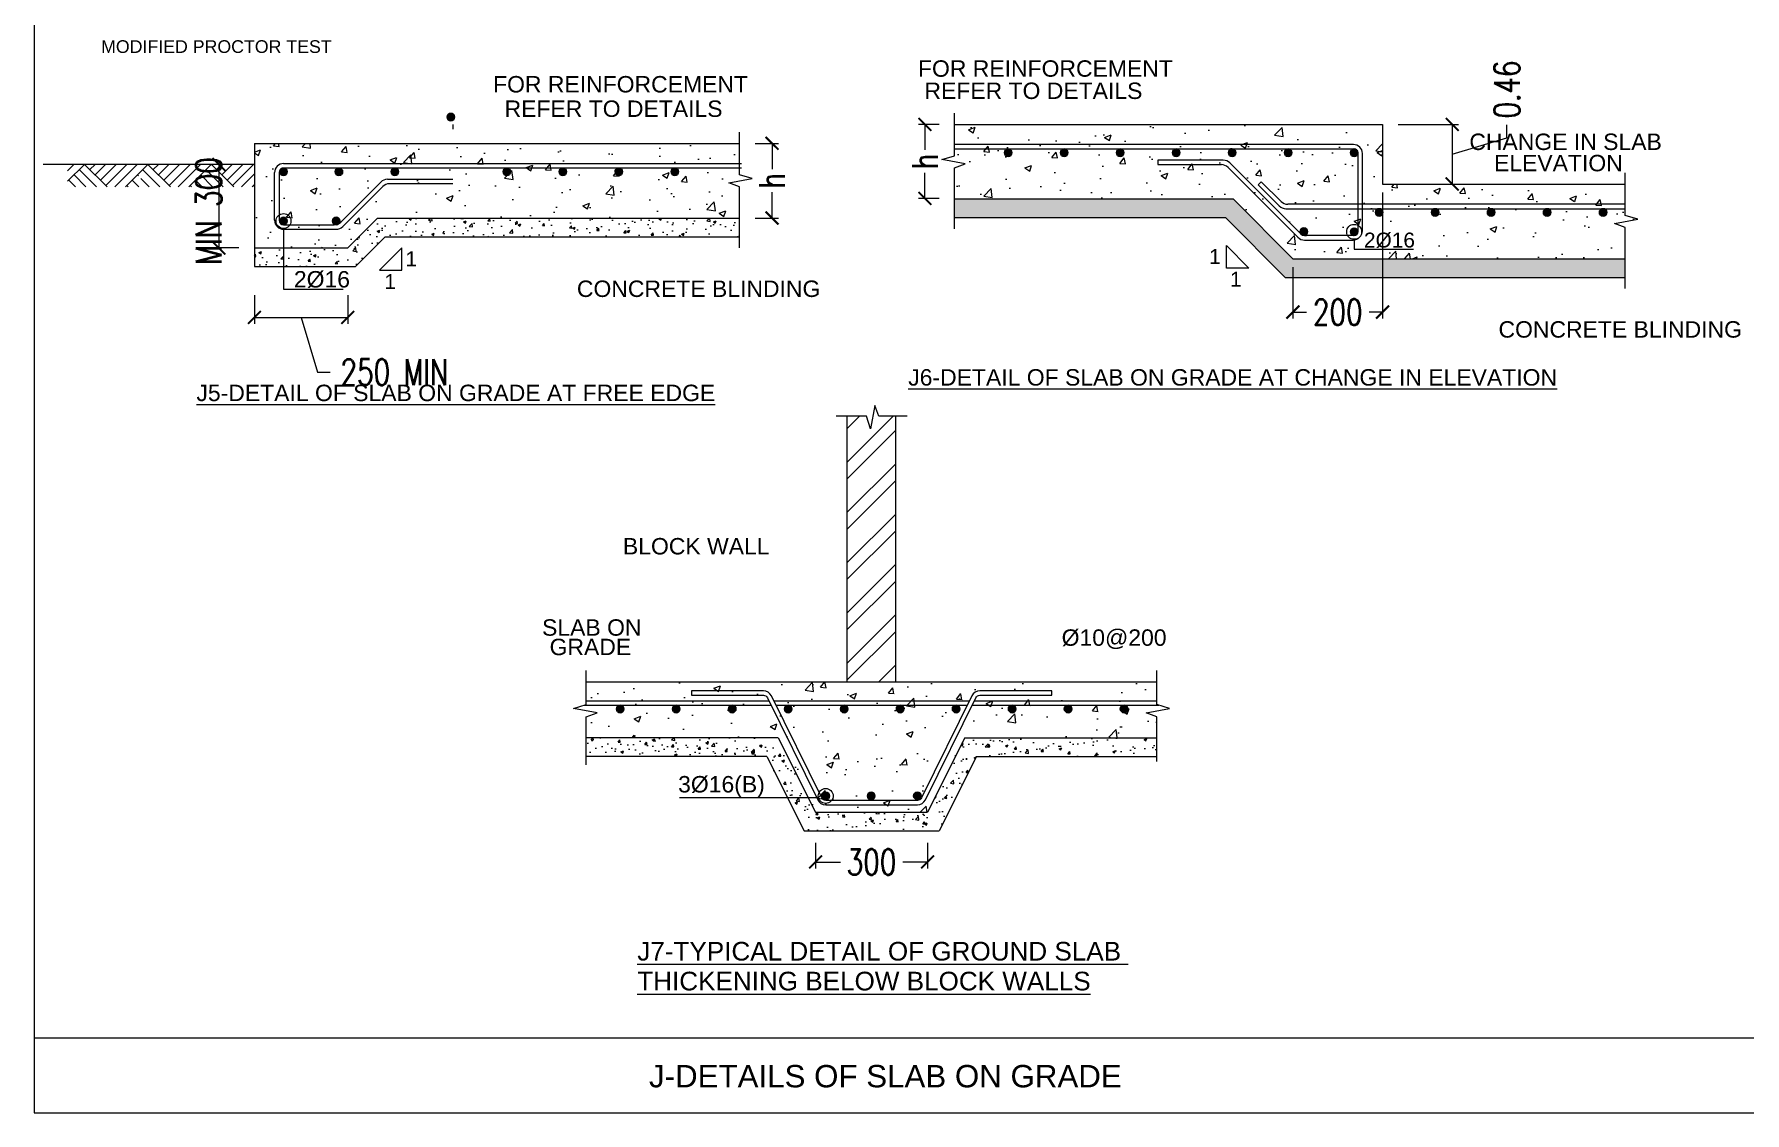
# Model space of a CAD drawing. Extents: x 166525 to 167198, y 178739 to 179747.
# Drawn here: x 166615.95 to 166629.22, y 179553.61 to 179561.98 of the extents above; entities that cross this region are included whole.
import ezdxf
from ezdxf.enums import TextEntityAlignment as Align

# ---------------------------------------------------------------- set-up
doc = ezdxf.new("R2010")
doc.units = 0
doc.header["$MEASUREMENT"] = 0
doc.layers.get('0').update_dxf_attribs({"linetype": 'CONTINUOUS'})
doc.layers.get('DEFPOINTS').update_dxf_attribs({"linetype": 'CONTINUOUS'})
doc.layers.add('BEAM', color=6, linetype='CONTINUOUS', lineweight=13)
doc.layers.add('S-G-TEXT SUB TITLE', color=2, linetype='CONTINUOUS')
doc.layers.add('Steel', color=2, linetype='CONTINUOUS')
doc.styles.add('ARIAL', font='arial.ttf')
doc.styles.add('DIM', font='simplex.shx', dxfattribs={"width": 0.75})
doc.dimstyles.new('MUTASIM', dxfattribs={"dimscale": 0.9995, "dimtxt": 0.2, "dimasz": 0.1, "dimexe": 0.05, "dimexo": 0.12, "dimgap": 0.05, "dimtad": 0, "dimzin": 0, "dimdsep": 46, "dimtxsty": 'DIM', "dimblk": 'ARCHTICK', "dimcen": 0.09, "dimclrd": 35, "dimclre": 33, "dimclrt": 256, "dimazin": 0, "dimtfac": 1, "dimtofl": 0, "dimtmove": 1, "dimatfit": 3, "dimfxl": 0.18, "dimtolj": 1, "dimtzin": 0, "dimlwd": 13, "dimlwe": 9, "dimarcsym": 0})
pattern_1 = [(50, (166610.37578, 179550.29293), (0.2077982, -0.01818), [0.0217283, -0.2390116]), (355, (166610.37578, 179550.29293), (-0.0401978, 0.2179183), [0.0173827, -0.1912093]), (100.4514, (166610.3931, 179550.29141), (0.1676005, 0.1997382), [0.0184662, -0.2031286]), (46.1842, (166610.37578, 179550.35087), (0.3091915, -0.0479527), [0.0325925, -0.3585174]), (96.6356, (166610.40155, 179550.34687), (0.270782, 0.2822127), [0.0276994, -0.304693]), (351.1842, (166610.3758, 179550.35087), (0.270782, 0.282213), [0.026074, -0.286814]), (21, (166610.40476, 179550.33638), (0.1729305, -0.1166431), [0.0217283, -0.2390116]), (326, (166610.40476, 179550.33638), (0.070491, 0.210084), [0.0173827, -0.1912093]), (71.4514, (166610.41917, 179550.32666), (0.2434217, 0.0934406), [0.0184662, -0.2031286]), (37.5, (166610.375785, 179550.29293), (0.00352284, 0.096443), [0, -0.1888916, 0, -0.1941064, 0, -0.1919335]), (7.5, (166610.37578, 179550.29293), (0.07621414, 0.1142654), [0, -0.1106696, 0, -0.1845459, 0, -0.073152]), (327.5, (166610.31118, 179550.29293), (0.15465423, -0.0065344), [0, -0.07242775, 0, -0.2259746, 0, -0.2998509]), (317.5, (166610.28221, 179550.29293), (0.1689554, 0.0290015), [0, -0.0941561, 0, -0.1500703, 0, -0.2129376])]

# ---------------------------------------------------------------- blocks, each defined once
blk = doc.blocks.new('_ARCHTICK')
at = {"color": 0, "linetype": 'ByBlock', "const_width": 0.15}
blk.add_lwpolyline([(-0.5, -0.5), (0.5, 0.5)], dxfattribs=at)
blk = doc.blocks.new('*D668')
at = {"layer": 'BEAM', "color": 33, "lineweight": 9, "transparency": 16777216}
for p, q in [((166622.012, 179555.701), (166622.012, 179555.503)), ((166622.881, 179555.701), (166622.881, 179555.503))]:
    blk.add_line(p, q, dxfattribs=at)
at = {"layer": 'BEAM', "color": 35, "lineweight": 13, "transparency": 16777216}
for p, q in [((166622.012, 179555.553), (166622.204, 179555.553)), ((166622.881, 179555.553), (166622.689, 179555.553))]:
    blk.add_line(p, q, dxfattribs=at)
at = {"layer": 'DEFPOINTS', "color": 0, "transparency": 16777216}
for p in [(166622.012, 179555.821), (166622.881, 179555.821), (166622.881, 179555.553)]:
    blk.add_point(p, dxfattribs=at)
at = {"layer": 'BEAM', "color": 35, "lineweight": 13, "transparency": 16777216, "xscale": 0.09995000000000001, "yscale": 0.09995000000000001, "zscale": 0.09995000000000001, "rotation": 180}
blk.add_blockref('_ARCHTICK', (166622.012, 179555.553), dxfattribs=at)
at = {"layer": 'BEAM', "color": 35, "lineweight": 13, "transparency": 16777216, "xscale": 0.09995000000000001, "yscale": 0.09995000000000001, "zscale": 0.09995000000000001}
blk.add_blockref('_ARCHTICK', (166622.881, 179555.553), dxfattribs=at)
at = {"layer": 'BEAM', "transparency": 16777216, "insert": (166622.446, 179555.553), "char_height": 0.1999, "attachment_point": 5, "style": 'DIM'}
blk.add_mtext('\\A1;300', dxfattribs=at)
blk = doc.blocks.new('SUBTITLE')
at = {"lineweight": 0}
for tag, p in [('%%USUBTITLE', (13935941.075, 8347529.818)), ('20', (13935941.075, 8347529.418))]:
    blk.add_attdef(tag, p, '', height=0.2, dxfattribs=at)
blk = doc.blocks.new('B1')
at = {"layer": 'Steel'}
blk.add_hatch(color=256, dxfattribs=at).paths.add_polyline_path([(-0.05, 0, 1), (0.05, 0, 1)], flags=16)
blk.add_circle((0, 0), 0.05, dxfattribs=at)
blk = doc.blocks.new('*D669')
at = {"layer": 'BEAM', "color": 33, "lineweight": 9, "transparency": 16777216}
for p, q in [((166626.413, 179560.75), (166626.413, 179559.772)), ((166625.717, 179560.171), (166625.717, 179559.772))]:
    blk.add_line(p, q, dxfattribs=at)
at = {"layer": 'BEAM', "color": 35, "lineweight": 13, "transparency": 16777216}
for p, q in [((166625.717, 179559.822), (166625.822, 179559.822)), ((166626.413, 179559.822), (166626.308, 179559.822))]:
    blk.add_line(p, q, dxfattribs=at)
at = {"layer": 'DEFPOINTS', "color": 0, "transparency": 16777216}
for p in [(166626.413, 179560.87), (166625.717, 179560.291), (166625.717, 179559.822)]:
    blk.add_point(p, dxfattribs=at)
at = {"layer": 'BEAM', "color": 35, "lineweight": 13, "transparency": 16777216, "xscale": 0.09995000000000001, "yscale": 0.09995000000000001, "zscale": 0.09995000000000001, "rotation": 180}
blk.add_blockref('_ARCHTICK', (166625.717, 179559.822), dxfattribs=at)
at = {"layer": 'BEAM', "color": 35, "lineweight": 13, "transparency": 16777216, "xscale": 0.09995000000000001, "yscale": 0.09995000000000001, "zscale": 0.09995000000000001}
blk.add_blockref('_ARCHTICK', (166626.413, 179559.822), dxfattribs=at)
at = {"layer": 'BEAM', "transparency": 16777216, "insert": (166626.065, 179559.822), "char_height": 0.1999, "attachment_point": 5, "style": 'DIM'}
blk.add_mtext('\\A1;200', dxfattribs=at)
blk = doc.blocks.new('*D670')
at = {"layer": 'BEAM', "color": 33, "lineweight": 9, "transparency": 16777216}
for p, q in [((166626.533, 179561.279), (166627.003, 179561.279)), ((166626.533, 179560.816), (166627.003, 179560.816))]:
    blk.add_line(p, q, dxfattribs=at)
at = {"layer": 'BEAM', "color": 35, "lineweight": 13, "transparency": 16777216}
for p, q in [((166626.953, 179561.279), (166626.953, 179560.816)), ((166627.378, 179561.175), (166627.378, 179561.275)), ((166626.953, 179561.048), (166627.378, 179561.175))]:
    blk.add_line(p, q, dxfattribs=at)
at = {"layer": 'DEFPOINTS', "color": 0, "transparency": 16777216}
for p in [(166626.413, 179561.279), (166626.413, 179560.816), (166626.953, 179560.816)]:
    blk.add_point(p, dxfattribs=at)
at = {"layer": 'BEAM', "color": 35, "lineweight": 13, "transparency": 16777216, "xscale": 0.09995000000000001, "yscale": 0.09995000000000001, "zscale": 0.09995000000000001}
for p, rotation in [((166626.953, 179561.279), 90), ((166626.953, 179560.816), 270)]:
    blk.add_blockref('_ARCHTICK', p, dxfattribs=dict(at, rotation=rotation))
at = {"layer": 'BEAM', "transparency": 16777216, "insert": (166627.378, 179561.55), "char_height": 0.1999, "attachment_point": 5, "rotation": 90, "style": 'DIM'}
blk.add_mtext('\\A1;0.46', dxfattribs=at)
blk = doc.blocks.new('*D671')
at = {"layer": 'BEAM', "color": 33, "lineweight": 9, "transparency": 16777216}
for p, q in [((166622.97, 179561.279), (166622.811, 179561.279)), ((166622.97, 179560.705), (166622.811, 179560.705))]:
    blk.add_line(p, q, dxfattribs=at)
at = {"layer": 'BEAM', "color": 35, "lineweight": 13, "transparency": 16777216}
for p, q in [((166622.861, 179561.279), (166622.861, 179561.082)), ((166622.861, 179560.705), (166622.861, 179560.903))]:
    blk.add_line(p, q, dxfattribs=at)
at = {"layer": 'DEFPOINTS', "color": 0, "transparency": 16777216}
for p in [(166623.09, 179561.279), (166622.861, 179560.705), (166623.09, 179560.705)]:
    blk.add_point(p, dxfattribs=at)
at = {"layer": 'BEAM', "color": 35, "lineweight": 13, "transparency": 16777216, "xscale": 0.09995000000000001, "yscale": 0.09995000000000001, "zscale": 0.09995000000000001}
for p, rotation in [((166622.861, 179561.279), 90), ((166622.861, 179560.705), 270)]:
    blk.add_blockref('_ARCHTICK', p, dxfattribs=dict(at, rotation=rotation))
at = {"layer": 'BEAM', "transparency": 16777216, "insert": (166622.861, 179560.992), "char_height": 0.1999, "attachment_point": 5, "rotation": 90, "style": 'DIM'}
blk.add_mtext('\\A1;h', dxfattribs=at)
blk = doc.blocks.new('*D672')
at = {"layer": 'BEAM', "color": 33, "lineweight": 9, "transparency": 16777216}
for p, q in [((166617.656, 179559.953), (166617.656, 179559.731)), ((166618.38, 179559.954), (166618.38, 179559.731))]:
    blk.add_line(p, q, dxfattribs=at)
at = {"layer": 'BEAM', "color": 35, "lineweight": 13, "transparency": 16777216}
for p, q in [((166617.656, 179559.781), (166618.38, 179559.781)), ((166618.018, 179559.781), (166618.146, 179559.356)), ((166618.146, 179559.356), (166618.245, 179559.356))]:
    blk.add_line(p, q, dxfattribs=at)
at = {"layer": 'DEFPOINTS', "color": 0, "transparency": 16777216}
for p in [(166617.656, 179560.073), (166618.38, 179560.074), (166618.38, 179559.781)]:
    blk.add_point(p, dxfattribs=at)
at = {"layer": 'BEAM', "color": 35, "lineweight": 13, "transparency": 16777216, "xscale": 0.09995000000000001, "yscale": 0.09995000000000001, "zscale": 0.09995000000000001, "rotation": 180}
blk.add_blockref('_ARCHTICK', (166617.656, 179559.781), dxfattribs=at)
at = {"layer": 'BEAM', "color": 35, "lineweight": 13, "transparency": 16777216, "xscale": 0.09995000000000001, "yscale": 0.09995000000000001, "zscale": 0.09995000000000001}
blk.add_blockref('_ARCHTICK', (166618.38, 179559.781), dxfattribs=at)
at = {"layer": 'BEAM', "transparency": 16777216, "insert": (166618.742, 179559.356), "char_height": 0.1999, "attachment_point": 5, "style": 'DIM'}
blk.add_mtext('\\A1;250 MIN', dxfattribs=at)
blk = doc.blocks.new('*D673')
at = {"layer": 'BEAM', "color": 33, "lineweight": 9, "transparency": 16777216}
for p, q in [((166621.542, 179561.132), (166621.724, 179561.132)), ((166621.542, 179560.552), (166621.724, 179560.552))]:
    blk.add_line(p, q, dxfattribs=at)
at = {"layer": 'BEAM', "color": 35, "lineweight": 13, "transparency": 16777216}
for p, q in [((166621.674, 179561.132), (166621.674, 179560.931)), ((166621.674, 179560.552), (166621.674, 179560.753))]:
    blk.add_line(p, q, dxfattribs=at)
at = {"layer": 'DEFPOINTS', "color": 0, "transparency": 16777216}
for p in [(166621.422, 179561.132), (166621.422, 179560.552), (166621.674, 179560.552)]:
    blk.add_point(p, dxfattribs=at)
at = {"layer": 'BEAM', "color": 35, "lineweight": 13, "transparency": 16777216, "xscale": 0.09995000000000001, "yscale": 0.09995000000000001, "zscale": 0.09995000000000001}
for p, rotation in [((166621.674, 179561.132), 90), ((166621.674, 179560.552), 270)]:
    blk.add_blockref('_ARCHTICK', p, dxfattribs=dict(at, rotation=rotation))
at = {"layer": 'BEAM', "transparency": 16777216, "insert": (166621.674, 179560.842), "char_height": 0.1999, "attachment_point": 5, "rotation": 90, "style": 'DIM'}
blk.add_mtext('\\A1;h', dxfattribs=at)
blk = doc.blocks.new('*D674')
at = {"layer": 'BEAM', "color": 33, "lineweight": 9, "transparency": 16777216}
for p, q in [((166617.536, 179560.969), (166617.33, 179560.969)), ((166617.536, 179560.32), (166617.33, 179560.32))]:
    blk.add_line(p, q, dxfattribs=at)
at = {"layer": 'BEAM', "color": 35, "lineweight": 13, "transparency": 16777216}
blk.add_line((166617.38, 179560.969), (166617.38, 179560.32), dxfattribs=at)
at = {"layer": 'DEFPOINTS', "color": 0, "transparency": 16777216}
for p in [(166617.656, 179560.969), (166617.38, 179560.32), (166617.656, 179560.32)]:
    blk.add_point(p, dxfattribs=at)
at = {"layer": 'BEAM', "color": 35, "lineweight": 13, "transparency": 16777216, "xscale": 0.09995000000000001, "yscale": 0.09995000000000001, "zscale": 0.09995000000000001}
for p, rotation in [((166617.38, 179560.969), 90), ((166617.38, 179560.32), 270)]:
    blk.add_blockref('_ARCHTICK', p, dxfattribs=dict(at, rotation=rotation))
at = {"layer": 'BEAM', "transparency": 16777216, "insert": (166617.301, 179560.607), "char_height": 0.1999, "attachment_point": 5, "rotation": 90, "style": 'DIM'}
blk.add_mtext('\\A1;MIN 300', dxfattribs=at)

msp = doc.modelspace()

# ---------------------------------------------------------------- hatches: boundary and pattern name
at = {"layer": 'BEAM'}
h = msp.add_hatch(dxfattribs=at)
h.set_pattern_fill('AR-CONC', color=0, scale=0.002897, style=0)
h.set_pattern_definition([(50, (166637.6332, 179536.9433), (0.527809, -0.046177), [0.05519, -0.607089]), (355, (166637.6332, 179536.9433), (-0.102102, 0.553512), [0.044152, -0.485672]), (100.451, (166637.67717, 179536.93946), (0.425709, 0.507332), [0.046904, -0.515946]), (46.1842, (166637.6332, 179537.0905), (0.785346, -0.121801), [0.082785, -0.910634]), (96.6356, (166637.6986, 179537.0803), (0.687786, 0.71682), [0.070356, -0.77392]), (351.184, (166637.6332, 179537.0905), (0.687787, 0.716818), [0.066228, -0.728507]), (21, (166637.70677, 179537.0537), (0.439245, -0.2962745), [0.05519, -0.607089]), (326, (166637.70677, 179537.0537), (0.179047, 0.533613), [0.044152, -0.485672]), (71.4514, (166637.7434, 179537.029), (0.618291, 0.2373395), [0.046904, -0.515946]), (37.5, (166637.63318, 179536.94331), (0.008948, 0.2449653), [0, -0.4797846, 0, -0.4930302, 0, -0.4875112]), (7.5, (166637.63318, 179536.9433), (0.193584, 0.2902341), [0, -0.2811008, 0, -0.4687466, 0, -0.1858062]), (327.5, (166637.46909, 179536.94331), (0.3928209, -0.0165968), [0, -0.1839665, 0, -0.5739754, 0, -0.7616213]), (317.5, (166637.3955, 179536.9433), (0.4291465, 0.0736633), [0, -0.2391564, 0, -0.3811786, 0, -0.5408615])])
h.paths.add_polyline_path([(166628.29647, 179560.23651), (166628.29647, 179560.47874), (166628.21242, 179560.50856), (166628.39453, 179560.54296), (166628.29647, 179560.57277), (166628.29647, 179560.81593), (166626.41263, 179560.81593), (166626.41263, 179561.27947), (166623.08958, 179561.27947), (166623.08958, 179561.03631), (166622.99153, 179561.00649), (166623.17363, 179560.97209), (166623.08958, 179560.94228), (166623.08958, 179560.70004), (166625.25378, 179560.70004), (166625.71732, 179560.23651)])
h = msp.add_hatch(dxfattribs=at)
h.set_pattern_fill('AR-CONC', color=0, scale=0.002897, style=0)
h.set_pattern_definition([(50, (166631.37273, 179552.30036), (0.527809, -0.046177), [0.05519, -0.60709]), (355, (166631.37273, 179552.30036), (-0.102102, 0.553512), [0.044152, -0.485672]), (100.451, (166631.4167, 179552.2965), (0.425709, 0.507332), [0.046904, -0.515946]), (46.184, (166631.3727, 179552.44753), (0.785346, -0.1218), [0.082785, -0.910634]), (96.6356, (166631.4382, 179552.4374), (0.687786, 0.71682), [0.070356, -0.77392]), (351.184, (166631.3727, 179552.4475), (0.687787, 0.716818), [0.066228, -0.728507]), (21, (166631.4463, 179552.41074), (0.439245, -0.296274), [0.05519, -0.60709]), (326, (166631.4463, 179552.41074), (0.179047, 0.533613), [0.044152, -0.485672]), (71.4514, (166631.4829, 179552.38605), (0.618291, 0.23734), [0.046904, -0.515946]), (37.5, (166631.37273, 179552.30036), (0.008948, 0.2449653), [0, -0.4797846, 0, -0.49303, 0, -0.487511]), (7.5, (166631.37273, 179552.30036), (0.193584, 0.290234), [0, -0.281101, 0, -0.4687466, 0, -0.185806]), (327.5, (166631.20863, 179552.30036), (0.3928209, -0.0165968), [0, -0.1839665, 0, -0.5739754, 0, -0.761621]), (317.5, (166631.13504, 179552.30036), (0.4291465, 0.073663), [0, -0.2391564, 0, -0.3811786, 0, -0.5408615])])
h.paths.add_polyline_path([(166617.65593, 179561.13163), (166617.65593, 179560.32043), (166618.38021, 179560.32043), (166618.61198, 179560.5522), (166621.42231, 179560.5522), (166621.42231, 179560.79444), (166621.33826, 179560.82425), (166621.52036, 179560.85865), (166621.42231, 179560.88847), (166621.42231, 179561.13163)])
h = msp.add_hatch(dxfattribs=at)
h.set_pattern_fill('AR-PARQ1', color=0, scale=0.028971, angle=45, style=0)
h.set_pattern_definition([(135, (166646.82007, 179560.47726), (-0.491656, 3e-17), [0.347653, -0.347653]), (135, (166646.86104, 179560.51823), (-0.491656, 3e-17), [0.347653, -0.347653]), (135, (166646.902, 179560.5592), (-0.491656, 3e-17), [0.347653, -0.347653]), (135, (166646.94298, 179560.60018), (-0.491656, 3e-17), [0.347653, -0.347653]), (135, (166646.98395, 179560.64115), (-0.491656, 3e-17), [0.347653, -0.347653]), (135, (166647.02492, 179560.68212), (-0.491656, 3e-17), [0.347653, -0.347653]), (135, (166647.0659, 179560.7231), (-0.491656, 3e-17), [0.347653, -0.347653]), (45, (166646.57424, 179560.7231), (0.491656, -3e-17), [0.347653, -0.347653]), (45, (166646.53327, 179560.76406), (0.491656, -3e-17), [0.347653, -0.347653]), (45, (166646.4923, 179560.80503), (0.491656, -3e-17), [0.347653, -0.347653]), (45, (166646.45133, 179560.846), (0.491656, -3e-17), [0.347653, -0.347653]), (45, (166646.41035, 179560.88698), (0.491656, -3e-17), [0.347653, -0.347653]), (45, (166646.3694, 179560.92795), (0.491656, -3e-17), [0.347653, -0.347653]), (45, (166646.3284, 179560.96892), (0.491656, -3e-17), [0.347653, -0.347653])])
h.paths.add_polyline_path([(166617.65441, 179560.79484), (166617.65441, 179560.96866), (166616.76845, 179560.96866), (166616.76845, 179560.88715, -0.41421356), (166616.78294, 179560.87266, -0.41421356), (166616.76845, 179560.85818), (166616.76845, 179560.79484)])
h.paths.add_polyline_path([(166616.20585, 179560.96866), (166616.20585, 179560.79484), (166616.76845, 179560.79484), (166616.76845, 179560.85818, -0.41421356), (166616.75397, 179560.87266, -0.41421356), (166616.76845, 179560.88715), (166616.76845, 179560.96866)])
h = msp.add_hatch(dxfattribs=at)
h.set_pattern_fill('AR-CONC', color=0, scale=0.001159, style=0)
h.set_pattern_definition([(50, (166637.63318, 179536.94331), (0.2111236, -0.0184709), [0.022076, -0.2428358]), (355, (166637.63318, 179536.94331), (-0.040841, 0.2214048), [0.0176608, -0.1942686]), (100.451, (166637.65078, 179536.94177), (0.1702834, 0.2029329), [0.0187617, -0.2063785]), (46.1842, (166637.63318, 179537.00218), (0.3141383, -0.0487205), [0.033114, -0.3642536]), (96.6356, (166637.65936, 179536.99812), (0.2751145, 0.2867276), [0.0281425, -0.3095678]), (351.184, (166637.6332, 179537.00218), (0.275115, 0.286727), [0.026491, -0.291403]), (21, (166637.66262, 179536.98746), (0.175698, -0.1185098), [0.022076, -0.2428358]), (326, (166637.66262, 179536.98746), (0.0716189, 0.2134451), [0.0176608, -0.1942686]), (71.4514, (166637.67726, 179536.97759), (0.2473164, 0.0949358), [0.0187617, -0.2063785]), (37.5, (166637.633185, 179536.94331), (0.0035792, 0.0979861), [0, -0.19191384, 0, -0.19721207, 0, -0.1950045]), (7.5, (166637.63318, 179536.94331), (0.07743357, 0.11609366), [0, -0.1124403, 0, -0.18749864, 0, -0.07432246]), (327.5, (166637.567545, 179536.94331), (0.15712835, -0.00663872), [0, -0.0735866, 0, -0.2295902, 0, -0.3046485]), (317.5, (166637.53811, 179536.94331), (0.1716586, 0.02946534), [0, -0.0956626, 0, -0.1524714, 0, -0.2163446])])
h.paths.add_polyline_path([(166625.71732, 179560.23651), (166625.25378, 179560.70004), (166623.08958, 179560.70004), (166623.08958, 179560.55519), (166625.19378, 179560.55519), (166625.65732, 179560.09165), (166628.29647, 179560.09165), (166628.29647, 179560.23651)])
h = msp.add_hatch(dxfattribs=at)
h.set_pattern_fill('AR-CONC', color=0, scale=0.001159, style=0)
h.set_pattern_definition([(50, (166631.37273, 179552.30036), (0.2111236, -0.018471), [0.022076, -0.2428358]), (355, (166631.37273, 179552.30036), (-0.040841, 0.2214048), [0.0176608, -0.1942686]), (100.451, (166631.39032, 179552.29882), (0.1702834, 0.202933), [0.0187617, -0.2063785]), (46.1842, (166631.37273, 179552.35923), (0.3141383, -0.0487205), [0.033114, -0.3642536]), (96.6356, (166631.3989, 179552.35517), (0.2751145, 0.2867276), [0.0281425, -0.309568]), (351.184, (166631.37273, 179552.35923), (0.275115, 0.286727), [0.026491, -0.291403]), (21, (166631.40216, 179552.34451), (0.175698, -0.1185098), [0.022076, -0.2428358]), (326, (166631.40216, 179552.34451), (0.071619, 0.213445), [0.0176608, -0.1942686]), (71.4514, (166631.4168, 179552.33464), (0.2473164, 0.0949358), [0.0187617, -0.2063785]), (37.5, (166631.37273, 179552.30036), (0.0035792, 0.0979861), [0, -0.1919138, 0, -0.1972121, 0, -0.1950045]), (7.5, (166631.37273, 179552.30036), (0.0774336, 0.11609366), [0, -0.1124403, 0, -0.18749864, 0, -0.0743225]), (327.5, (166631.30709, 179552.30036), (0.15712835, -0.00663872), [0, -0.0735866, 0, -0.2295902, 0, -0.3046485]), (317.5, (166631.27765, 179552.30036), (0.1716586, 0.0294653), [0, -0.0956626, 0, -0.1524714, 0, -0.2163446])])
h.paths.add_polyline_path([(166618.61198, 179560.5522), (166618.38021, 179560.32043), (166617.65593, 179560.32043), (166617.65593, 179560.17558), (166618.44021, 179560.17558), (166618.67198, 179560.40735), (166621.42231, 179560.40735), (166621.42231, 179560.5522)])
h = msp.add_hatch(dxfattribs=at)
h.set_pattern_fill('ANSI32', color=0, scale=0.028971, style=0)
h.set_pattern_definition([(45, (166459.5935, 179584.87562), (-0.19512593, 0.19512593), []), (45, (166459.72357, 179584.87562), (-0.19512593, 0.19512593), [])])
h.paths.add_polyline_path([(166622.25794, 179556.9526), (166622.63456, 179556.9526), (166622.63456, 179559.01338), (166622.50194, 179559.01338), (166622.47212, 179559.09742), (166622.43772, 179558.91532), (166622.40791, 179559.01338), (166622.25794, 179559.01338)])
h = msp.add_hatch(dxfattribs=at)
h.set_pattern_fill('AR-CONC', color=0, scale=0.002897, style=0)
h.set_pattern_definition([(50, (166455.61794, 179561.1236), (0.527809, -0.0461773), [0.05519, -0.6070894]), (355, (166455.61794, 179561.1236), (-0.1021023, 0.5535121), [0.044152, -0.4856715]), (100.451, (166455.6619, 179561.11975), (0.4257086, 0.5073323), [0.0469042, -0.5159463]), (46.1842, (166455.61794, 179561.2708), (0.7853458, -0.1218012), [0.082785, -0.910634]), (96.6356, (166455.6834, 179561.2606), (0.6877862, 0.716819), [0.0703563, -0.7739195]), (351.184, (166455.6179, 179561.2708), (0.6877873, 0.7168178), [0.066228, -0.7285073]), (21, (166455.69153, 179561.234), (0.439245, -0.2962745), [0.05519, -0.6070894]), (326, (166455.6915, 179561.234), (0.1790473, 0.5336128), [0.044152, -0.4856715]), (71.4514, (166455.72813, 179561.2093), (0.618291, 0.2373395), [0.0469042, -0.5159463]), (37.5, (166455.61794, 179561.1236), (0.00894802, 0.24496525), [0, -0.4797846, 0, -0.4930302, 0, -0.4875112]), (7.5, (166455.61794, 179561.1236), (0.1935839, 0.29023415), [0, -0.2811008, 0, -0.4687466, 0, -0.18580615]), (327.5, (166455.45384, 179561.1236), (0.39282087, -0.0165968), [0, -0.1839665, 0, -0.57397544, 0, -0.76162126]), (317.5, (166455.38026, 179561.1236), (0.42914654, 0.07366334), [0, -0.2391564, 0, -0.38117856, 0, -0.5408615])])
h.paths.add_polyline_path([(166622.01169, 179555.93861), (166622.88082, 179555.93861), (166623.17053, 179556.51803), (166624.66121, 179556.51803), (166624.66121, 179556.68099), (166624.57716, 179556.7108), (166624.66121, 179556.72668), (166624.66121, 179556.9526), (166620.2313, 179556.9526), (166620.2313, 179556.72668), (166620.31535, 179556.7108), (166620.2313, 179556.68099), (166620.2313, 179556.51803), (166621.72198, 179556.51803)])
h = msp.add_hatch(dxfattribs=at)
h.set_pattern_fill('AR-CONC', color=0, scale=0.028971, style=0)
h.set_pattern_definition(pattern_1)
h.paths.add_polyline_path([(166621.72198, 179556.51803), (166620.2313, 179556.51803), (166620.2313, 179556.37318), (166621.63245, 179556.37318), (166621.79365, 179556.05077), (166621.95561, 179556.05077)])
h = msp.add_hatch(dxfattribs=at)
h.set_pattern_fill('AR-CONC', color=0, scale=0.028971, style=0)
h.set_pattern_definition(pattern_1)
h.paths.add_polyline_path([(166623.26006, 179556.37318), (166624.66121, 179556.37318), (166624.66121, 179556.51803), (166623.17053, 179556.51803), (166622.88082, 179555.93861), (166622.01169, 179555.93861), (166621.95561, 179556.05077), (166621.79365, 179556.05077), (166621.92216, 179555.79376), (166622.97034, 179555.79376)])

# ---------------------------------------------------------------- linework, layer by layer
at = {"layer": 'BEAM', "color": 0}
for p, q in [((166619.19654, 179561.2776), (166619.19654, 179561.24283)), ((166617.65593, 179561.13163), (166617.65593, 179560.32015)), ((166617.65593, 179561.13163), (166621.42231, 179561.13163)), ((166626.18665, 179561.12302), (166623.08958, 179561.12302)), ((166623.08958, 179561.08826), (166626.18665, 179561.08826)), ((166617.65593, 179560.96866), (166616.01583, 179560.96866)), ((166617.88191, 179560.97518), (166621.43603, 179560.97518)), ((166621.43603, 179560.94042), (166617.88191, 179560.94042)), ((166625.1765, 179561.00134), (166624.66875, 179561.00134)), ((166624.66875, 179561.00134), (166624.66875, 179560.96658)), ((166624.66875, 179560.96658), (166625.1621, 179560.96658)), ((166625.21332, 179560.94536), (166625.75611, 179560.40258)), ((166625.77051, 179560.43734), (166625.22772, 179560.98013)), ((166626.22142, 179561.05349), (166626.22142, 179560.45089)), ((166626.25618, 179560.45379), (166626.25618, 179561.05349)), ((166617.81237, 179560.53482), (166617.81237, 179560.90565)), ((166617.84714, 179560.90565), (166617.84714, 179560.53482)), ((166618.63756, 179560.83181), (166618.32702, 179560.52127)), ((166618.65196, 179560.79705), (166618.34142, 179560.4865)), ((166618.68878, 179560.85303), (166619.19654, 179560.85303)), ((166619.19654, 179560.81826), (166618.70318, 179560.81826)), ((166625.47163, 179560.83455), (166625.44704, 179560.80997)), ((166625.44704, 179560.80997), (166625.61108, 179560.64593)), ((166625.47163, 179560.83455), (166625.62548, 179560.6807)), ((166618.61198, 179560.5522), (166618.38021, 179560.32043)), ((166618.61198, 179560.5522), (166621.42231, 179560.5522)), ((166625.6623, 179560.62472), (166628.29647, 179560.62472)), ((166628.29647, 179560.65948), (166625.6767, 179560.65948)), ((166617.88191, 179560.50006), (166618.27581, 179560.50006)), ((166617.88191, 179560.46529), (166618.29021, 179560.46529)), ((166626.18665, 179560.41613), (166625.82172, 179560.41613)), ((166617.65593, 179560.32043), (166618.38021, 179560.32043)), ((166618.80104, 179560.32038), (166618.62722, 179560.14655)), ((166618.80104, 179560.14655), (166618.80104, 179560.32038)), ((166625.20123, 179560.33808), (166625.37505, 179560.16426)), ((166625.20123, 179560.16426), (166625.20123, 179560.33808)), ((166625.80732, 179560.38136), (166626.18376, 179560.38136)), ((166626.19245, 179560.38714), (166626.19245, 179560.30981)), ((166626.19245, 179560.30981), (166626.65428, 179560.30981)), ((166618.62722, 179560.14655), (166618.80104, 179560.14655)), ((166625.37505, 179560.16426), (166625.20123, 179560.16426)), ((166622.25794, 179556.9526), (166622.25794, 179559.01338)), ((166622.63456, 179556.9526), (166622.63456, 179559.01338)), ((166620.2313, 179556.9526), (166624.66121, 179556.9526)), ((166620.21509, 179556.77009), (166621.66629, 179556.77009)), ((166620.2313, 179556.80485), (166621.64917, 179556.80485)), ((166621.68792, 179556.80485), (166623.20597, 179556.80485)), ((166621.70504, 179556.77009), (166623.18878, 179556.77009)), ((166623.22756, 179556.77009), (166624.67741, 179556.77009)), ((166623.24475, 179556.80485), (166624.66121, 179556.80485)), ((166621.72198, 179556.51803), (166620.2313, 179556.51803)), ((166621.72198, 179556.51803), (166622.01169, 179555.93861)), ((166623.17053, 179556.51803), (166622.88082, 179555.93861)), ((166623.17053, 179556.51803), (166624.66121, 179556.51803)), ((166621.63245, 179556.37318), (166620.2313, 179556.37318)), ((166621.63245, 179556.37318), (166621.92216, 179555.79376)), ((166623.26006, 179556.37318), (166622.97034, 179555.79376)), ((166623.26006, 179556.37318), (166624.66121, 179556.37318)), ((166622.03459, 179556.05077), (166620.95599, 179556.05077)), ((166622.01169, 179555.93861), (166622.88082, 179555.93861)), ((166621.92216, 179555.79376), (166622.97034, 179555.79376)), ((166665.54405, 179554.1855), (166615.94671, 179554.1855))]:
    msp.add_line(p, q, dxfattribs=at)
at = {"layer": 'BEAM', "color": 3}
for p, q in [((166617.88191, 179560.47108), (166617.88191, 179559.99951)), ((166617.88191, 179559.99951), (166618.34373, 179559.99951))]:
    msp.add_line(p, q, dxfattribs=at)
at = {"layer": 'BEAM', "color": 0}
msp.add_lwpolyline([(166665.54405, 179591.82623), (166615.94671, 179591.82623), (166615.94671, 179553.60608), (166665.54405, 179553.60608)], close=True, dxfattribs=at)
at = {"layer": 'BEAM', "color": 3}
for points in [[(166624.88853, 179561.12302, 0, 0.05055, 0), (166624.77767, 179561.22652, 0, 0, 0), (166624.35748, 179561.6188, 0, 0, 0), (166622.77913, 179561.6188, 0, 0, 0)], [(166619.65124, 179560.40735, 0, 0.05055, 0), (166619.7621, 179560.30386, 0, 0, 0), (166620.18229, 179559.91157, 0, 0, 0), (166621.87296, 179559.91157, 0, 0, 0)], [(166626.80485, 179560.09165, 0, 0.05055, 0), (166626.91571, 179559.98816, 0, 0, 0), (166627.3359, 179559.59587, 0, 0, 0), (166629.02657, 179559.59587, 0, 0, 0)], [(166621.25339, 179556.9526, 0, 0.05055, 0), (166621.17192, 179557.08052, 0, 0, 0), (166621.00204, 179557.34726, 0, 0, 0), (166620.69068, 179557.34726, 0, 0, 0)], [(166623.36557, 179556.88674, 0, 0.05055, 0), (166623.44704, 179557.01466, 0, 0, 0), (166623.61693, 179557.2814, 0, 0, 0), (166623.92829, 179557.2814, 0, 0, 0)]]:
    msp.add_lwpolyline(points, format="xyseb", dxfattribs=at)
at = {"layer": 'BEAM', "color": 0}
for points in [[(166618.94009, 179560.97518, 0, 0.05055, 0), (166619.05095, 179561.07867, 0, 0, 0), (166619.47114, 179561.47096, 0, 0, 0), (166621.31292, 179561.47096, 0, 0, 0)], [(166622.25794, 179557.98299, 0, 0.05055, 0), (166622.10628, 179557.98299, 0, 0, 0), (166621.68017, 179557.98299, 0, 0, 0), (166621.68017, 179557.98299, 0, 0, 0)]]:
    msp.add_lwpolyline(points, format="xyseb", dxfattribs=at)
for points in [[(166623.08958, 179560.46828), (166623.08958, 179560.94228), (166623.17363, 179560.97209), (166622.99153, 179561.00649), (166623.08958, 179561.03631), (166623.08958, 179561.36638)], [(166621.42231, 179560.32043), (166621.42231, 179560.79444), (166621.33826, 179560.82425), (166621.52036, 179560.85865), (166621.42231, 179560.88847), (166621.42231, 179561.21854)], [(166623.08958, 179561.27947), (166626.41263, 179561.27947)], [(166626.41263, 179561.27947), (166626.41263, 179560.81593)], [(166626.41263, 179560.81593), (166628.29647, 179560.81593)], [(166628.29647, 179560.00474), (166628.29647, 179560.47874), (166628.21242, 179560.50856), (166628.39453, 179560.54296), (166628.29647, 179560.57277), (166628.29647, 179560.90284)], [(166623.08958, 179560.70004), (166625.25378, 179560.70004)], [(166625.25378, 179560.70004), (166625.71732, 179560.23651)], [(166623.08958, 179560.55519), (166625.19378, 179560.55519), (166625.65732, 179560.09165), (166628.29647, 179560.09165)], [(166617.65593, 179560.32015), (166617.65593, 179560.17558), (166618.44021, 179560.17558), (166618.67198, 179560.40735), (166621.42231, 179560.40735)], [(166625.71732, 179560.23651), (166628.29647, 179560.23651)], [(166622.72148, 179559.01338), (166622.50194, 179559.01338), (166622.47212, 179559.09742), (166622.43772, 179558.91532), (166622.40791, 179559.01338), (166622.17103, 179559.01338)], [(166620.2313, 179556.30623), (166620.2313, 179556.68099), (166620.31535, 179556.7108), (166620.13324, 179556.7452), (166620.2313, 179556.77501), (166620.2313, 179557.03951)], [(166624.66121, 179556.33248), (166624.66121, 179556.68099), (166624.57716, 179556.7108), (166624.75926, 179556.7452), (166624.66121, 179556.77501), (166624.66121, 179557.03951)]]:
    msp.add_lwpolyline(points, dxfattribs=at)
msp.add_lwpolyline([(166622.02828, 179556.03499, 0.28407904), (166622.09047, 179555.99655), (166622.80204, 179555.99655, 0.28407904), (166622.86423, 179556.03499), (166623.25623, 179556.82808, -0.28407904), (166623.28732, 179556.8473), (166623.84526, 179556.8473), (166623.84526, 179556.88206), (166623.28732, 179556.88206, 0.28407904), (166623.22513, 179556.84363), (166622.83313, 179556.05054, -0.28407904), (166622.80204, 179556.03132), (166622.09047, 179556.03132, -0.28407904), (166622.05937, 179556.05054), (166621.66882, 179556.84363, 0.28407904), (166621.60663, 179556.88206), (166621.0487, 179556.88206), (166621.0487, 179556.8473), (166621.60663, 179556.8473, -0.28407904), (166621.63773, 179556.82808)], format="xyb", close=True, dxfattribs=at)
for centre in [(166617.88191, 179560.52903), (166626.19245, 179560.44508), (166622.09047, 179556.06609)]:
    msp.add_circle(centre, 0.05794, dxfattribs=at)
for centre, radius, start, end in [((166626.18665, 179561.05349), 0.06953, 0, 90), ((166626.18665, 179561.05349), 0.03477, 0, 90), ((166617.88191, 179560.90565), 0.06953, 90, 180), ((166617.88191, 179560.90565), 0.03477, 90, 180), ((166625.1621, 179560.89415), 0.07243, 45, 90), ((166625.1765, 179560.92892), 0.07243, 45, 90), ((166618.68878, 179560.7806), 0.07243, 90, 135), ((166618.70318, 179560.74583), 0.07243, 90, 135), ((166625.6767, 179560.73191), 0.07243, 225, 270), ((166617.88191, 179560.53482), 0.06953, 180, 270), ((166617.88191, 179560.53482), 0.03477, 180, 270), ((166625.6623, 179560.69715), 0.07243, 225, 270), ((166618.27581, 179560.57248), 0.07243, 270, 315), ((166618.29021, 179560.53772), 0.07243, 270, 315), ((166625.80732, 179560.45379), 0.07243, 225, 270), ((166625.82172, 179560.48856), 0.07243, 225, 270), ((166626.18376, 179560.45379), 0.07243, 270, 0), ((166626.18665, 179560.45089), 0.03477, 270, 0)]:
    msp.add_arc(centre, radius, start, end, dxfattribs=at)

# ---------------------------------------------------------------- block references
at = {"layer": 'BEAM', "color": 0, "yscale": 0.5794220055977348}
for p, xscale, zscale, rotation in [((166619.18085, 179561.33601), -0.5794220055977348, 0.5794220056, 270), ((166623.50689, 179561.0593), -0.5794220055977348, 0.5794220056, 270), ((166623.94146, 179561.0593), -0.5794220055977348, 0.5794220056, 270), ((166624.37602, 179561.0593), -0.5794220055977348, 0.5794220056, 270), ((166624.81059, 179561.0593), -0.5794220055977348, 0.5794220056, 270), ((166625.24516, 179561.0593), -0.5794220055977348, 0.5794220056, 270), ((166625.67972, 179561.0593), -0.5794220055977348, 0.5794220056, 270), ((166626.19245, 179561.0593), -0.5794220055977348, 0.5794220056, 270), ((166617.88191, 179560.91145), -0.5794220055977348, 0.5794220056, 270), ((166618.31172, 179560.91145), -0.5794220055977348, 0.5794220056, 270), ((166618.74628, 179560.91145), -0.5794220055977348, 0.5794220056, 270), ((166619.61542, 179560.91145), -0.5794220055977348, 0.5794220056, 270), ((166620.04998, 179560.91145), -0.5794220055977348, 0.5794220056, 270), ((166620.48455, 179560.91145), -0.5794220055977348, 0.5794220056, 270), ((166620.91912, 179560.91145), -0.5794220055977348, 0.5794220056, 270), ((166617.88191, 179560.52903), 0.5794220055977348, 0.5794220055977348, 270), ((166618.29021, 179560.52903), -0.5794220055977348, 0.5794220056, 90), ((166626.38624, 179560.59575), -0.5794220055977348, 0.5794220056, 270), ((166626.8208, 179560.59575), -0.5794220055977348, 0.5794220056, 270), ((166627.25537, 179560.59575), -0.5794220055977348, 0.5794220056, 270), ((166627.68994, 179560.59575), -0.5794220055977348, 0.5794220056, 270), ((166628.1245, 179560.59575), -0.5794220055977348, 0.5794220056, 270), ((166625.80221, 179560.44713), -0.5794220055977348, 0.5794220056, 90), ((166626.19245, 179560.44508), 0.5794220055977348, 0.5794220055977348, 270), ((166620.49507, 179556.74112), 0.5794220055977348, 0.5794220055977348, 270), ((166620.92964, 179556.74112), 0.5794220055977348, 0.5794220055977348, 270), ((166621.36491, 179556.74112), 0.5794220055977348, 0.5794220055977348, 270), ((166621.79877, 179556.74112), 0.5794220055977348, 0.5794220055977348, 270), ((166622.23334, 179556.74112), 0.5794220055977348, 0.5794220055977348, 270), ((166622.6679, 179556.74112), 0.5794220055977348, 0.5794220055977348, 270), ((166623.10247, 179556.74112), 0.5794220055977348, 0.5794220055977348, 270), ((166623.53704, 179556.74112), 0.5794220055977348, 0.5794220055977348, 270), ((166623.9716, 179556.74112), 0.5794220055977348, 0.5794220055977348, 270), ((166624.40617, 179556.74112), 0.5794220055977348, 0.5794220055977348, 270), ((166622.09047, 179556.06609), -0.5794220055977348, 0.5794220056, 270), ((166622.44308, 179556.06609), -0.5794220055977348, 0.5794220056, 270), ((166622.80204, 179556.06609), -0.5794220055977348, 0.5794220056, 270)]:
    msp.add_blockref('B1', p, dxfattribs=dict(at, xscale=xscale, zscale=zscale, rotation=rotation))
at = {"layer": 'BEAM', "color": 0}
ref = msp.add_blockref('SUBTITLE', (-7908170.2999, -4657187.68121), dxfattribs=dict(at, xscale=0.5794220055977348, yscale=0.5794220055977348, zscale=0.5794220055977348))
ref.add_attrib('%%USUBTITLE', '%%UJ7-TYPICAL DETAIL OF GROUND SLAB ', (166620.62791, 179554.78793), dxfattribs={"layer": 'S-G-TEXT SUB TITLE', "lineweight": 0, "height": 0.1448555, "style": 'ARIAL'})
ref.add_attrib('20', '%%UTHICKENING BELOW BLOCK WALLS', (166620.62791, 179554.55616), dxfattribs={"layer": 'S-G-TEXT SUB TITLE', "lineweight": 0, "height": 0.1448555, "style": 'ARIAL'})
ref = msp.add_blockref('SUBTITLE', (-7908170.20915, -4657188.66566), dxfattribs=dict(at, xscale=0.5794220055977348, yscale=0.5794220055977348, zscale=0.5794220055977348))
ref.add_attrib('%%USUBTITLE', 'J-DETAILS OF SLAB ON GRADE', (166620.71866, 179553.80347), dxfattribs={"layer": 'S-G-TEXT SUB TITLE', "lineweight": 0, "height": 0.1738266, "style": 'ARIAL'})

# ---------------------------------------------------------------- texts
at = {"layer": 'BEAM', "color": 3, "style": 'ARIAL'}
for s, height, p in [('MODIFIED PROCTOR TEST', 0.09856, (166616.4659, 179561.83404)), ('FOR REINFORCEMENT', 0.1274728, (166622.80671, 179561.6491)), ('FOR REINFORCEMENT', 0.1274728, (166619.5086, 179561.52717)), ('REFER TO DETAILS ', 0.1274728, (166622.85692, 179561.4765)), ('REFER TO DETAILS ', 0.1274728, (166619.59791, 179561.3373)), ('CHANGE IN SLAB ', 0.1274728, (166627.08663, 179561.08033)), (' ELEVATION', 0.127473, (166627.22844, 179560.91509)), (' 2%%C16', 0.127473, (166617.91288, 179560.01306)), ('CONCRETE BLINDING', 0.1274728, (166620.15917, 179559.93953)), ('CONCRETE BLINDING', 0.1274728, (166627.31278, 179559.62383)), ('%%UJ6-DETAIL OF SLAB ON GRADE AT CHANGE IN ELEVATION', 0.1274728, (166622.73108, 179559.25149)), ('%%UJ5-DETAIL OF SLAB ON GRADE AT FREE EDGE', 0.1274728, (166617.20595, 179559.13103)), ('BLOCK WALL', 0.127473, (166620.51644, 179557.9407))]:
    msp.add_text(s, height=height, dxfattribs=at).set_placement(p)
at = {"layer": 'BEAM', "color": 0, "style": 'ARIAL'}
for s, height, p in [(' 2%%C16', 0.115884, (166626.22343, 179560.32336)), ('1', 0.11588, (166618.82842, 179560.17802)), ('1', 0.11588, (166625.06683, 179560.19572)), ('1', 0.11588, (166625.22837, 179560.01916)), ('1', 0.11588, (166618.66492, 179560.00146))]:
    msp.add_text(s, height=height, dxfattribs=at).set_placement(p)
at = {"layer": 'BEAM', "color": 3, "style": 'ARIAL'}
for s, p in [('SLAB ON', (166620.66058, 179557.30972)), ('%%C10@200', (166624.7363, 179557.23152)), ('GRADE', (166620.58052, 179557.1588))]:
    msp.add_text(s, height=0.127473, dxfattribs=at).set_placement(p, align=Align.RIGHT)
at = {"layer": 'BEAM', "color": 0, "style": 'ARIAL'}
msp.add_text('3%%C16(B)', height=0.127473, dxfattribs=at).set_placement((166621.61778, 179556.09303), align=Align.RIGHT)

# ---------------------------------------------------------------- dimensions: what is measured, and where the dimension line sits
at = {"layer": 'BEAM', "color": 0}
dim = msp.add_linear_dim(base=(166626.95302, 179560.81593), p1=(166626.41263, 179561.27947), p2=(166626.41263, 179560.81593), angle=90, dimstyle='MUTASIM', dxfattribs=at)
dim.commit()
dim.dimension.update_dxf_attribs({"geometry": '*D670', "text_midpoint": (166627.37781, 179561.32506)})
for base, p1, p2, picture, middle in [((166622.86098, 179560.70528), (166623.08958, 179561.27947), (166623.08958, 179560.70528), '*D671', (166622.86098, 179560.99237)), ((166621.67397, 179560.5522), (166621.42231, 179561.13163), (166621.42231, 179560.5522), '*D673', (166621.67397, 179560.84191))]:
    dim = msp.add_linear_dim(base=base, p1=p1, p2=p2, angle=90, text='h', dimstyle='MUTASIM', dxfattribs=at)
    dim.commit()
    dim.dimension.update_dxf_attribs({"geometry": picture, "text_midpoint": middle})
dim = msp.add_linear_dim(base=(166617.38045, 179560.32015), p1=(166617.65593, 179560.96866), p2=(166617.65593, 179560.32015), angle=90, text='MIN 300', dimstyle='MUTASIM', dxfattribs=at)
dim.commit()
dim.dimension.update_dxf_attribs({"geometry": '*D674', "text_midpoint": (166617.30128, 179560.60741), "dimtype": 160})
for base, p1, p2, text, picture, middle in [((166625.71732, 179559.82213), (166626.41263, 179560.87019), (166625.71732, 179560.29077), '200', '*D669', (166626.06497, 179559.82213)), ((166618.38021, 179559.78123), (166617.65593, 179560.07327), (166618.38021, 179560.07355), '250 MIN', '*D672', (166618.29543, 179559.35644)), ((166622.88082, 179555.55274), (166622.01169, 179555.82111), (166622.88082, 179555.82111), '300', '*D668', (166622.44625, 179555.55274))]:
    dim = msp.add_linear_dim(base=base, p1=p1, p2=p2, text=text, dimstyle='MUTASIM', dxfattribs=at)
    dim.commit()
    dim.dimension.update_dxf_attribs({"geometry": picture, "text_midpoint": middle})

doc.saveas('drawing.dxf')
